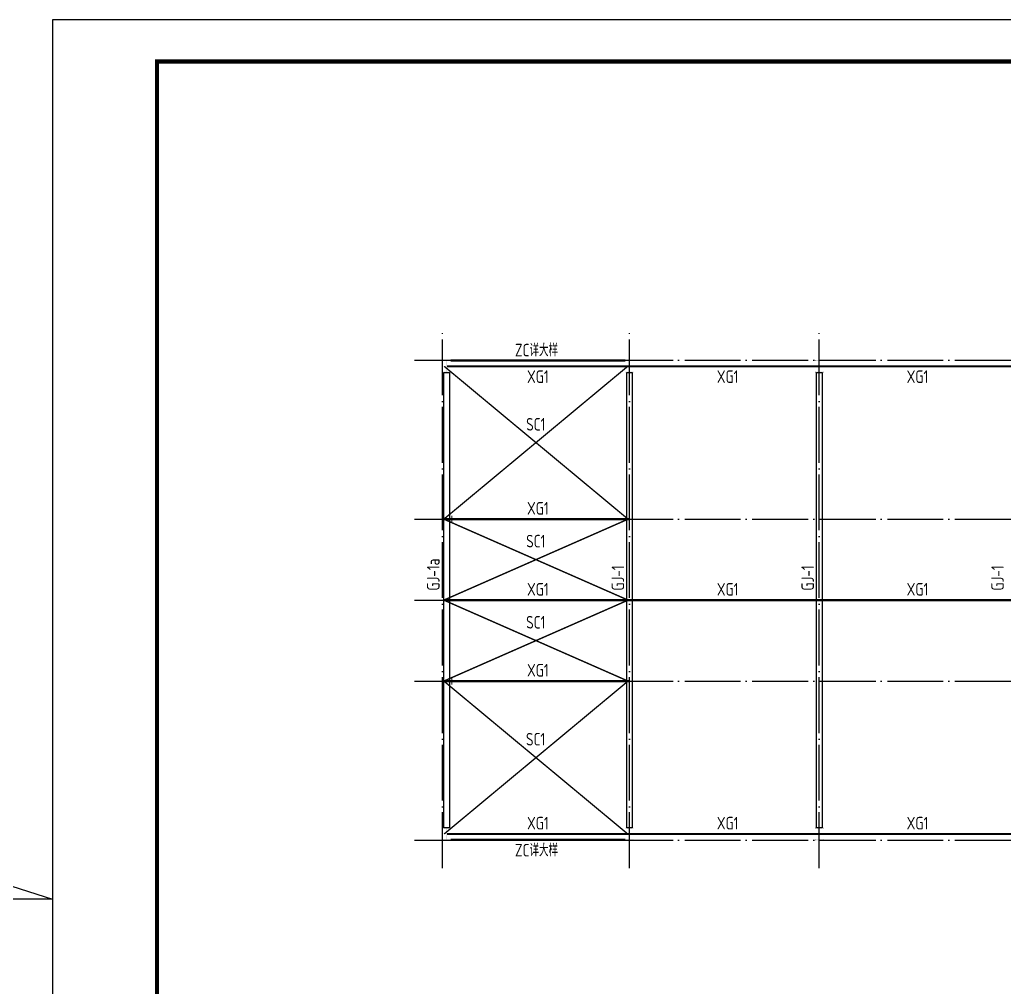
# Model space of a CAD drawing. Extents: x 9834882 to 10005569, y 1691670 to 2510806.
# Drawn here: x 9892948 to 9928222, y 2024576 to 2059232 of the extents above; entities that cross this region are included whole.
import ezdxf

# ---------------------------------------------------------------- set-up
doc = ezdxf.new("R2010")
doc.units = 0
doc.header["$LTSCALE"] = 1000
doc.header["$MEASUREMENT"] = 0
doc.linetypes.add('DOTE', pattern=[2.42, 2, -0.2, 0.02, -0.2])
for name, color, linetype in [('DOTE', 8, 'DOTE'), ('PUB_TITLE', 4, 'CONTINUOUS'), ('ZC', 6, 'CONTINUOUS'), ('屋面支撑', 1, 'CONTINUOUS'), ('柱', 2, 'CONTINUOUS'), ('梁', 4, 'CONTINUOUS'), ('系杆', 7, 'CONTINUOUS')]:
    doc.layers.add(name, color=color, linetype=linetype)
doc.styles.add('TSSD_REIN', font='atssdeng.shx', dxfattribs={"width": 0.7, "bigfont": 'atssdchn.shx'})

msp = doc.modelspace()

# ---------------------------------------------------------------- hatches: boundary and pattern name
at = {"layer": '柱'}
for color, points in [(2, [(9908393.9, 2047043.1), (9908093.9, 2047043.1), (9908093.9, 2047011.1), (9908231.9, 2047011.1), (9908231.9, 2046625.1), (9908093.9, 2046625.1), (9908093.9, 2046593.1), (9908393.9, 2046593.1), (9908393.9, 2046625.1), (9908255.9, 2046625.1), (9908255.9, 2047011.1), (9908393.9, 2047011.1)]), (2, [(9914943.9, 2047043.1), (9914643.9, 2047043.1), (9914643.9, 2047011.1), (9914781.9, 2047011.1), (9914781.9, 2046625.1), (9914643.9, 2046625.1), (9914643.9, 2046593.1), (9914943.9, 2046593.1), (9914943.9, 2046625.1), (9914805.9, 2046625.1), (9914805.9, 2047011.1), (9914943.9, 2047011.1)]), (2, [(9921743.9, 2047043.1), (9921443.9, 2047043.1), (9921443.9, 2047011.1), (9921581.9, 2047011.1), (9921581.9, 2046625.1), (9921443.9, 2046625.1), (9921443.9, 2046593.1), (9921743.9, 2046593.1), (9921743.9, 2046625.1), (9921605.9, 2046625.1), (9921605.9, 2047011.1), (9921743.9, 2047011.1)]), (3, [(9908093.9, 2041463.1), (9908093.9, 2041223.1), (9908125.9, 2041223.1), (9908125.9, 2041331.1), (9908411.9, 2041331.1), (9908411.9, 2041223.1), (9908443.9, 2041223.1), (9908443.9, 2041463.1), (9908411.9, 2041463.1), (9908411.9, 2041355.1), (9908125.9, 2041355.1), (9908125.9, 2041463.1)]), (3, [(9908093.9, 2035663.1), (9908093.9, 2035423.1), (9908125.9, 2035423.1), (9908125.9, 2035531.1), (9908411.9, 2035531.1), (9908411.9, 2035423.1), (9908443.9, 2035423.1), (9908443.9, 2035663.1), (9908411.9, 2035663.1), (9908411.9, 2035555.1), (9908125.9, 2035555.1), (9908125.9, 2035663.1)]), (2, [(9908393.9, 2029843.1), (9908093.9, 2029843.1), (9908093.9, 2029875.1), (9908231.9, 2029875.1), (9908231.9, 2030261.1), (9908093.9, 2030261.1), (9908093.9, 2030293.1), (9908393.9, 2030293.1), (9908393.9, 2030261.1), (9908255.9, 2030261.1), (9908255.9, 2029875.1), (9908393.9, 2029875.1)]), (2, [(9914943.9, 2029843.1), (9914643.9, 2029843.1), (9914643.9, 2029875.1), (9914781.9, 2029875.1), (9914781.9, 2030261.1), (9914643.9, 2030261.1), (9914643.9, 2030293.1), (9914943.9, 2030293.1), (9914943.9, 2030261.1), (9914805.9, 2030261.1), (9914805.9, 2029875.1), (9914943.9, 2029875.1)]), (2, [(9921743.9, 2029843.1), (9921443.9, 2029843.1), (9921443.9, 2029875.1), (9921581.9, 2029875.1), (9921581.9, 2030261.1), (9921443.9, 2030261.1), (9921443.9, 2030293.1), (9921743.9, 2030293.1), (9921743.9, 2030261.1), (9921605.9, 2030261.1), (9921605.9, 2029875.1), (9921743.9, 2029875.1)])]:
    msp.add_hatch(color=color, dxfattribs=at).paths.add_polyline_path(points)

# ---------------------------------------------------------------- linework, layer by layer
at = {"layer": 'DOTE'}
for p, q in [((9908093.9, 2028843.1), (9908093.9, 2048043.1)), ((9914793.9, 2028843.1), (9914793.9, 2048043.1)), ((9921593.9, 2028843.1), (9921593.9, 2048043.1)), ((9907093.9, 2047043.1), (9963293.9, 2047043.1)), ((9907093.9, 2041343.1), (9963293.9, 2041343.1)), ((9907093.9, 2038443.1), (9963293.9, 2038443.1)), ((9907093.9, 2035543.1), (9963293.9, 2035543.1)), ((9907093.9, 2029843.1), (9963293.9, 2029843.1))]:
    msp.add_line(p, q, dxfattribs=at)
at = {"layer": 'PUB_TITLE'}
msp.add_lwpolyline([(9894118.7, 1996232.1), (10005568.7, 1996232.1), (10005568.7, 2059232.1), (9894118.7, 2059232.1)], close=True, dxfattribs=at)
at = {"layer": 'PUB_TITLE', "const_width": 150}
msp.add_lwpolyline([(9897868.7, 1997732.1), (10004068.7, 1997732.1), (10004068.7, 2057732.1), (9897868.7, 2057732.1)], close=True, dxfattribs=at)
at = {"layer": 'PUB_TITLE', "color": 6}
msp.add_lwpolyline([(9885565.6, 2030464.8), (9894118.7, 2027732.1), (9834882.1, 2027732.1)], dxfattribs=at)
at = {"layer": 'ZC', "const_width": 80}
for points in [[(9908393.9, 2047027.1), (9914643.9, 2047027.1)], [(9908393.9, 2029859.1), (9914643.9, 2029859.1)]]:
    msp.add_lwpolyline(points, dxfattribs=at)
at = {"layer": '屋面支撑', "const_width": 50}
for points in [[(9908155.9, 2046818.1), (9914743.9, 2041343.1), (9908143.9, 2038443.1), (9914743.9, 2035543.1), (9908155.9, 2030068.1)], [(9914731.9, 2046818.1), (9908143.9, 2041343.1), (9914743.9, 2038443.1), (9908143.9, 2035543.1), (9914731.9, 2030068.1)]]:
    msp.add_lwpolyline(points, dxfattribs=at)
at = {"layer": '柱', "color": 2, "const_width": 5}
for points in [[(9908393.9, 2047043.1), (9908093.9, 2047043.1), (9908093.9, 2047011.1), (9908231.9, 2047011.1), (9908231.9, 2046625.1), (9908093.9, 2046625.1), (9908093.9, 2046593.1), (9908393.9, 2046593.1), (9908393.9, 2046625.1), (9908255.9, 2046625.1), (9908255.9, 2047011.1), (9908393.9, 2047011.1)], [(9914943.9, 2047043.1), (9914643.9, 2047043.1), (9914643.9, 2047011.1), (9914781.9, 2047011.1), (9914781.9, 2046625.1), (9914643.9, 2046625.1), (9914643.9, 2046593.1), (9914943.9, 2046593.1), (9914943.9, 2046625.1), (9914805.9, 2046625.1), (9914805.9, 2047011.1), (9914943.9, 2047011.1)], [(9921743.9, 2047043.1), (9921443.9, 2047043.1), (9921443.9, 2047011.1), (9921581.9, 2047011.1), (9921581.9, 2046625.1), (9921443.9, 2046625.1), (9921443.9, 2046593.1), (9921743.9, 2046593.1), (9921743.9, 2046625.1), (9921605.9, 2046625.1), (9921605.9, 2047011.1), (9921743.9, 2047011.1)], [(9908393.9, 2029843.1), (9908093.9, 2029843.1), (9908093.9, 2029875.1), (9908231.9, 2029875.1), (9908231.9, 2030261.1), (9908093.9, 2030261.1), (9908093.9, 2030293.1), (9908393.9, 2030293.1), (9908393.9, 2030261.1), (9908255.9, 2030261.1), (9908255.9, 2029875.1), (9908393.9, 2029875.1)], [(9914943.9, 2029843.1), (9914643.9, 2029843.1), (9914643.9, 2029875.1), (9914781.9, 2029875.1), (9914781.9, 2030261.1), (9914643.9, 2030261.1), (9914643.9, 2030293.1), (9914943.9, 2030293.1), (9914943.9, 2030261.1), (9914805.9, 2030261.1), (9914805.9, 2029875.1), (9914943.9, 2029875.1)], [(9921743.9, 2029843.1), (9921443.9, 2029843.1), (9921443.9, 2029875.1), (9921581.9, 2029875.1), (9921581.9, 2030261.1), (9921443.9, 2030261.1), (9921443.9, 2030293.1), (9921743.9, 2030293.1), (9921743.9, 2030261.1), (9921605.9, 2030261.1), (9921605.9, 2029875.1), (9921743.9, 2029875.1)]]:
    msp.add_lwpolyline(points, close=True, dxfattribs=at)
at = {"layer": '柱', "color": 3, "const_width": 5}
for points in [[(9908093.9, 2041463.1), (9908093.9, 2041223.1), (9908125.9, 2041223.1), (9908125.9, 2041331.1), (9908411.9, 2041331.1), (9908411.9, 2041223.1), (9908443.9, 2041223.1), (9908443.9, 2041463.1), (9908411.9, 2041463.1), (9908411.9, 2041355.1), (9908125.9, 2041355.1), (9908125.9, 2041463.1)], [(9908093.9, 2035663.1), (9908093.9, 2035423.1), (9908125.9, 2035423.1), (9908125.9, 2035531.1), (9908411.9, 2035531.1), (9908411.9, 2035423.1), (9908443.9, 2035423.1), (9908443.9, 2035663.1), (9908411.9, 2035663.1), (9908411.9, 2035555.1), (9908125.9, 2035555.1), (9908125.9, 2035663.1)]]:
    msp.add_lwpolyline(points, close=True, dxfattribs=at)
at = {"layer": '梁'}
for points in [[(9908343.9, 2030293.1), (9908143.9, 2030293.1), (9908143.9, 2046593.1), (9908343.9, 2046593.1)], [(9914893.9, 2030293.1), (9914693.9, 2030293.1), (9914693.9, 2046593.1), (9914893.9, 2046593.1)], [(9921693.9, 2030293.1), (9921493.9, 2030293.1), (9921493.9, 2046593.1), (9921693.9, 2046593.1)]]:
    msp.add_lwpolyline(points, close=True, dxfattribs=at)
at = {"layer": '系杆', "color": 3, "const_width": 80}
for points in [[(9908255.9, 2046818.1), (9962131.9, 2046818.1)], [(9908143.9, 2041343.1), (9914793.9, 2041343.1)], [(9908143.9, 2038443.1), (9962243.9, 2038443.1)], [(9908143.9, 2035543.1), (9914793.9, 2035543.1)], [(9908255.9, 2030068.1), (9962131.9, 2030068.1)]]:
    msp.add_lwpolyline(points, dxfattribs=at)

# ---------------------------------------------------------------- texts
at = {"layer": 'ZC', "style": 'TSSD_REIN', "width": 0.8}
for p in [(9910693.1, 2047173.7), (9910693.1, 2029262.5)]:
    msp.add_text('ZC详大样', height=450, dxfattribs=at).set_placement(p)
at = {"layer": '屋面支撑', "style": 'TSSD_REIN', "width": 0.8}
for p in [(9911091.6, 2044515.8), (9911091.6, 2040330.8), (9911091.6, 2037425.7), (9911085.6, 2033235.9)]:
    msp.add_text('SC1', height=450, dxfattribs=at).set_placement(p)
at = {"layer": '梁', "color": 2, "style": 'TSSD_REIN', "width": 0.8}
for s, p in [('GJ-1a', (9907990.3, 2038783.2)), ('GJ-1', (9914603.4, 2038783.2)), ('GJ-1', (9921403.4, 2038783.2)), ('GJ-1', (9928203.4, 2038783.2))]:
    msp.add_text(s, height=450, rotation=90, dxfattribs=at).set_placement(p)
at = {"layer": '系杆', "color": 3, "style": 'TSSD_REIN', "width": 0.8}
for p in [(9911125.4, 2046222.5), (9917925.4, 2046222.5), (9924725.4, 2046222.5), (9911125.4, 2041506), (9911125.4, 2038606), (9917925.4, 2038606), (9924725.4, 2038606), (9911125.4, 2035706), (9911125.4, 2030231), (9917925.4, 2030231), (9924725.4, 2030231)]:
    msp.add_text('XG1', height=450, dxfattribs=at).set_placement(p)

doc.saveas('drawing.dxf')
